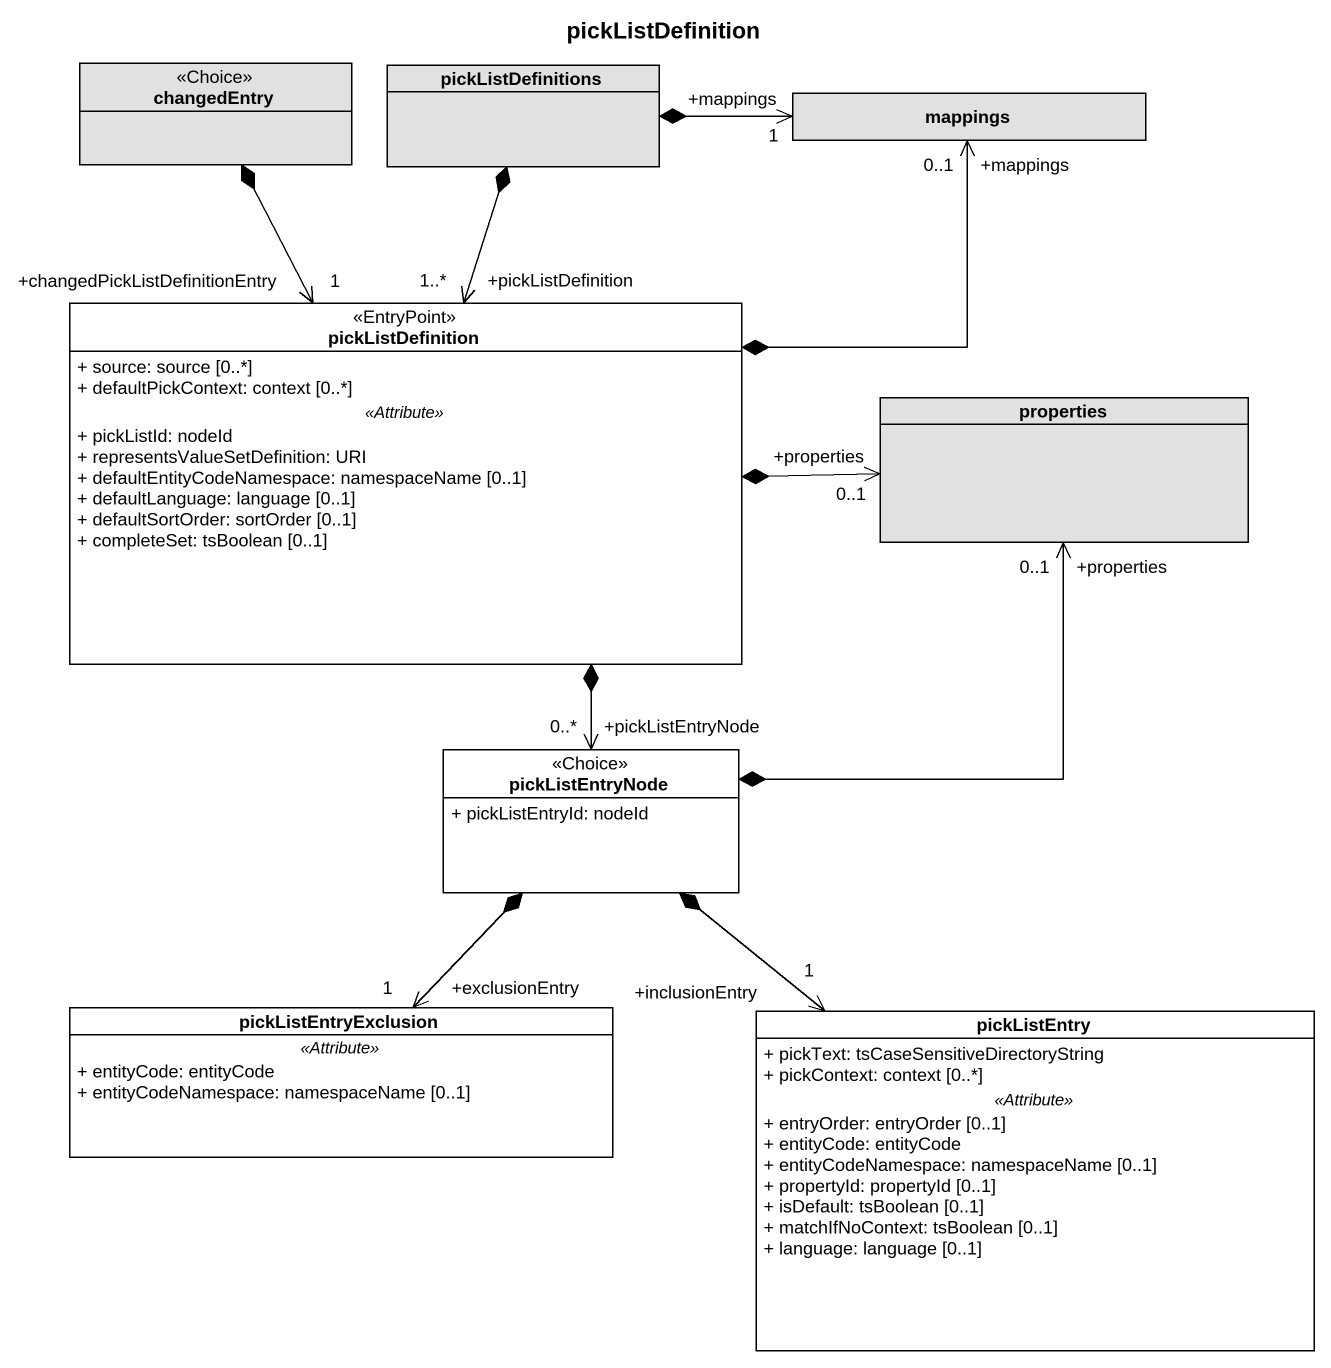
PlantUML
@startuml
title pickListDefinition
hide circle
hide empty members
skinparam classAttributeIconSize 0
class changedEntry <<Choice>> #E1E1E1
class pickListDefinitions #E1E1E1
class mappings #E1E1E1
class pickListDefinition <<EntryPoint>> #FFFFFF {
  + source: source [0..*]
  + defaultPickContext: context [0..*]
  .. <<Attribute>> ..
  + pickListId: nodeId
  + representsValueSetDefinition: URI
  + defaultEntityCodeNamespace: namespaceName [0..1]
  + defaultLanguage: language [0..1]
  + defaultSortOrder: sortOrder [0..1]
  + completeSet: tsBoolean [0..1]
}
class properties #E1E1E1
class pickListEntryNode <<Choice>> #FFFFFF {
  + pickListEntryId: nodeId
}
class pickListEntryExclusion #FFFFFF {
  .. <<Attribute>> ..
  + entityCode: entityCode
  + entityCodeNamespace: namespaceName [0..1]
}
class pickListEntry #FFFFFF {
  + pickText: tsCaseSensitiveDirectoryString
  + pickContext: context [0..*]
  .. <<Attribute>> ..
  + entryOrder: entryOrder [0..1]
  + entityCode: entityCode
  + entityCodeNamespace: namespaceName [0..1]
  + propertyId: propertyId [0..1]
  + isDefault: tsBoolean [0..1]
  + matchIfNoContext: tsBoolean [0..1]
  + language: language [0..1]
}
mappings "+mappings\n1" <-left-* pickListDefinitions
mappings "+mappings\n0..1" <--* pickListDefinition
pickListDefinition "+changedPickListDefinitionEntry\n1" <-up-* changedEntry
pickListDefinition "+pickListDefinition\n1..*" <-up-* pickListDefinitions
properties "+properties\n0..1" <-left-* pickListDefinition
properties "+properties\n0..1" <--* pickListEntryNode
pickListEntryNode "+pickListEntryNode\n0..*" <-up-* pickListDefinition
pickListEntryExclusion "+exclusionEntry\n1" <-up-* pickListEntryNode
pickListEntry "+inclusionEntry\n1" <-up-* pickListEntryNode
@enduml
